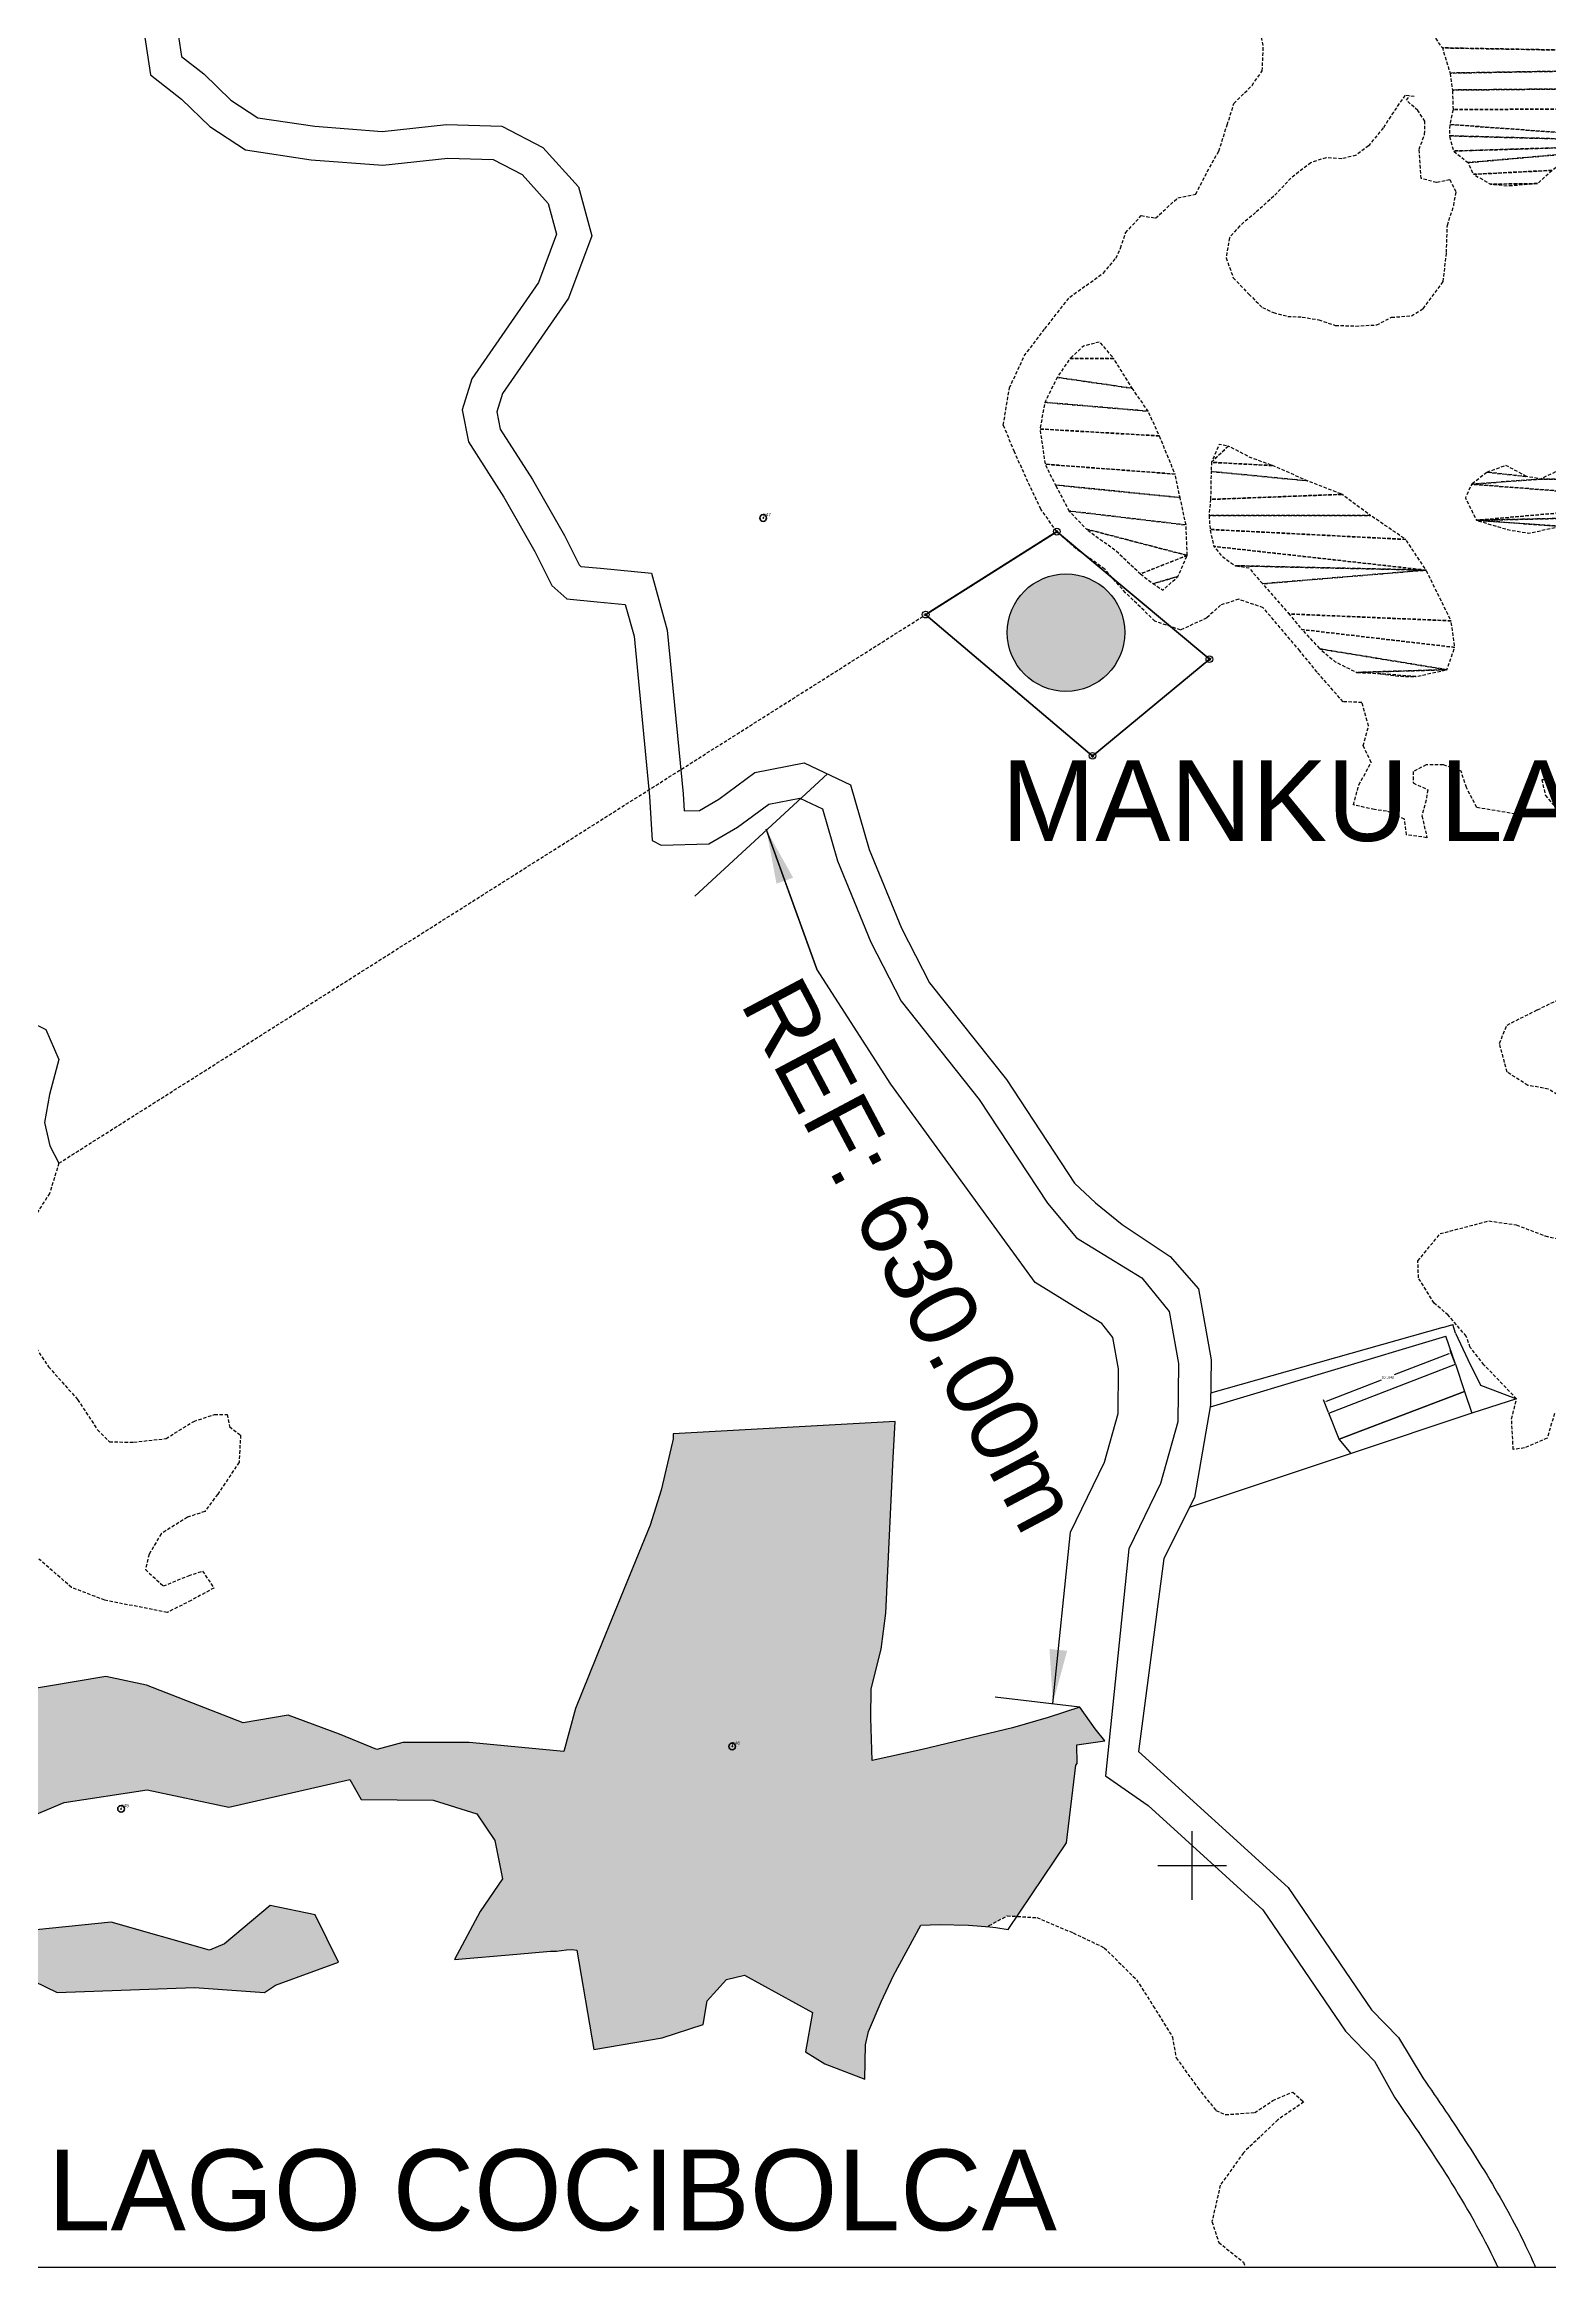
# Model space of a CAD drawing. Header units: metres. Extents: x 615852 to 659911, y 1301217 to 1325118.
# Drawn here: x 619749.4 to 619861.3, y 1315014.7 to 1315179.9 of the extents above; entities that cross this region are included whole.
import ezdxf
from ezdxf.enums import TextEntityAlignment as Align

# ---------------------------------------------------------------- set-up
doc = ezdxf.new("R2010")
doc.units = ezdxf.units.M
doc.header["$PDMODE"] = 32
doc.header["$PDSIZE"] = 0.5
doc.linetypes.add('HIDDEN', pattern=[0.375, 0.25, -0.125])
for name, color, linetype in [('2', 1, 'Continuous'), ('3', 7, 'Continuous'), ('42', 7, 'Continuous'), ('CIRCULO PI', 2, 'Continuous'), ('CVL_CUADCON_LIN', 8, 'Continuous'), ('TEXTO 2', 7, 'Continuous')]:
    doc.layers.add(name, color=color, linetype=linetype)
doc.layers.add('Point', color=5, linetype='Continuous', lineweight=100)
doc.layers.add('Point_Name', color=1, linetype='Continuous', lineweight=100)
doc.styles.add('PI', font='arial.ttf', dxfattribs={"height": 0.4})
doc.styles.get("Standard").update_dxf_attribs({"font": 'arial.ttf'})
doc.dimstyles.new('COTAS DE RETIRO', dxfattribs={"dimtxt": 5, "dimasz": 4, "dimexe": 3, "dimexo": 2, "dimgap": 2, "dimtad": 1, "dimzin": 0, "dimdsep": 46, "dimtxsty": 'Standard', "dimblk": 'DOT', "dimcen": 0.09, "dimclrd": 1, "dimclre": 2, "dimclrt": 7, "dimadec": 0, "dimazin": 0, "dimtfac": 1, "dimtofl": 0, "dimtmove": 0, "dimatfit": 3, "dimfxl": 1, "dimtolj": 1, "dimtzin": 0, "dimarcsym": 0})
doc.dimstyles.get("Standard").update_dxf_attribs({"dimtxt": 0.18, "dimasz": 0.18, "dimexe": 0.18, "dimexo": 0.0625, "dimgap": 0.09, "dimtad": 0, "dimtih": 1, "dimtoh": 1, "dimdec": 4, "dimzin": 0, "dimdsep": 46, "dimtxsty": 'Standard', "dimcen": 0.09, "dimadec": 0, "dimazin": 0, "dimtfac": 1, "dimtdec": 4, "dimtofl": 0, "dimtmove": 0, "dimatfit": 3, "dimfxl": 1, "dimtolj": 1, "dimtzin": 0, "dimarcsym": 0})

# ---------------------------------------------------------------- blocks, each defined once
blk = doc.blocks.new('COORD')
at = {"layer": '42', "color": 2, "linetype": 'Continuous'}
for p, q in [((0, -2), (0, 2)), ((-2, 0), (2, 0))]:
    blk.add_line(p, q, dxfattribs=at)
blk = doc.blocks.new('COORD$')
at = {"layer": '42', "color": 2, "linetype": 'Continuous'}
blk.add_blockref('COORD', (0, 0), dxfattribs=at)
blk = doc.blocks.new('*D6')
at = {"layer": 'CVL_CUADCON_LIN', "color": 0, "lineweight": -2, "ltscale": 0.5, "transparency": 16777216}
for p, q in [((619853.81, 1315082.63), (619849.74, 1315081.06)), ((619854.28, 1315081.92), (619853.92, 1315082.87)), ((619844.72, 1315079.12), (619848.8, 1315080.69)), ((619844.86, 1315078.27), (619844.49, 1315079.22))]:
    blk.add_line(p, q, dxfattribs=at)
at = {"layer": 'CVL_CUADCON_LIN', "color": 0, "ltscale": 0.5, "transparency": 16777216}
for points in [[(619853.8, 1315082.66), (619853.82, 1315082.61), (619853.98, 1315082.7)], [(619844.71, 1315079.15), (619844.73, 1315079.09), (619844.56, 1315079.05)]]:
    blk.add_solid(points, dxfattribs=at)
at = {"layer": 'Defpoints', "color": 0, "ltscale": 0.5, "transparency": 16777216}
for p in [(619854.31, 1315081.86), (619844.56, 1315079.05), (619844.88, 1315078.21)]:
    blk.add_point(p, dxfattribs=at)
at = {"layer": 'CVL_CUADCON_LIN', "color": 0, "ltscale": 0.5, "transparency": 16777216, "insert": (619849.27, 1315080.88), "char_height": 0.18, "attachment_point": 5}
blk.add_mtext('\\A1;10.1048', dxfattribs=at)
blk = doc.blocks.new('_Dot')
at = {"color": 0, "linetype": 'ByBlock', "lineweight": -2}
blk.add_line((-0.5, 0), (-1, 0), dxfattribs=at)
at = {"color": 0, "linetype": 'ByBlock', "const_width": 0.5}
blk.add_lwpolyline([(-0.25, 0, 1), (0.25, 0, 1)], format="xyb", close=True, dxfattribs=at)

msp = doc.modelspace()

# ---------------------------------------------------------------- hatches: boundary and pattern name
at = {"layer": 'CIRCULO PI'}
h = msp.add_hatch(color=256, dxfattribs=at)
h.set_gradient(color1=(255, 0, 0), color2=(235, 0, 0), one_color=1, tint=0.46, name='SPHERICAL')
h.paths.add_polyline_path([(619829.72342, 1315136.21357, 1), (619820.99434, 1315136.21357, 1)])
h = msp.add_hatch(color=256, dxfattribs=at)
h.set_gradient(color1=(19, 52, 236), color2=(18, 48, 217), one_color=1, tint=0.46, name='SPHERICAL')
h.paths.add_polyline_path([(619810.84565, 1315055.59365), (619810.8845, 1315057.74254), (619811.61653, 1315060.68007), (619811.97903, 1315063.3574), (619812.52266, 1315074.90949), (619812.66893, 1315077.59828), (619796.17597, 1315076.68138), (619796.16476, 1315076.3093), (619796.11455, 1315076.10058), (619795.27339, 1315072.50314), (619794.45874, 1315069.90559), (619790.92723, 1315061.31249), (619788.90164, 1315056.28242), (619788.03742, 1315053.07553), (619780.99767, 1315053.75625), (619776.06884, 1315053.75624), (619774.14874, 1315053.24176), (619771.37576, 1315054.37044), (619767.56433, 1315055.79174), (619764.2115, 1315055.21452), (619757.02508, 1315058.00208), (619754.01019, 1315058.66725), (619737.08807, 1315055.79642), (619735.73981, 1315042.26524), (619739.05051, 1315041.29862), (619741.07089, 1315041.1197), (619739.2541, 1315037.92136), (619746.07126, 1315037.25749), (619750.382, 1315035.18813), (619760.59628, 1315035.53858), (619765.8028, 1315035.16524), (619766.61959, 1315035.73228), (619771.28966, 1315037.42704), (619769.5615, 1315040.95556), (619766.20243, 1315041.64698), (619762.83239, 1315038.80326), (619761.69576, 1315038.33306), (619754.38662, 1315040.39099), (619745.39675, 1315039.4812), (619742.36146, 1315041.86533), (619739.44554, 1315045.34036), (619741.26559, 1315047.16044), (619744.45298, 1315046.59842), (619750.89495, 1315049.29805), (619757.08136, 1315050.23846), (619763.15182, 1315048.95149), (619772.14703, 1315050.99248), (619772.97197, 1315049.51627), (619778.33217, 1315049.45958), (619781.58083, 1315048.45357), (619782.90055, 1315046.46575), (619783.4826, 1315043.61081), (619781.82873, 1315041.18542), (619779.90892, 1315037.63105), (619784.54268, 1315038.03092), (619787.03738, 1315038.26042), (619787.48196, 1315038.24169), (619788.23644, 1315038.34427), (619788.62355, 1315038.38097), (619788.99856, 1315038.32159), (619790.27453, 1315030.9385), (619795.35121, 1315031.81583), (619798.39013, 1315032.79777), (619798.7032, 1315034.57), (619800.1283, 1315036.13644), (619801.47759, 1315036.45717), (619806.5126, 1315033.69959), (619806.00517, 1315030.76807), (619807.43269, 1315029.87916), (619810.41237, 1315028.74776), (619810.44764, 1315031.28288), (619810.68605, 1315032.27998), (619811.61342, 1315034.48163), (619812.54806, 1315036.44601), (619814.563, 1315040.16988), (619815.96593, 1315040.23857), (619818.11952, 1315040.17703), (619819.49457, 1315040.06787), (619820.99452, 1315040.87592), (619821.70591, 1315040.83176), (619825.39232, 1315046.30962), (619826.08266, 1315052.0654), (619826.17873, 1315052.19105), (619826.15196, 1315053.57475), (619828.24477, 1315053.87255), (619827.51767, 1315054.76096), (619826.37491, 1315056.38529), (619824.04494, 1315055.61246), (619821.37346, 1315054.84958), (619814.67049, 1315053.23131), (619810.96304, 1315052.41809)])
h.paths.add_polyline_path([(619794.7813, 1315076.25596), (619805.18157, 1315076.25596), (619805.18157, 1315080.0787), (619794.7813, 1315080.0787)], flags=9)

# ---------------------------------------------------------------- linework, layer by layer
msp.add_line((620054.73869, 1315014.74193), (619584.56393, 1315014.74193))
at = {"color": 10}
for points in [[(619744.45298, 1315046.59842), (619750.89495, 1315049.29805), (619757.08136, 1315050.23846), (619763.15182, 1315048.95149), (619772.14703, 1315050.99248), (619772.97197, 1315049.51627), (619778.33217, 1315049.45958), (619781.58083, 1315048.45357), (619782.90055, 1315046.46575), (619783.4826, 1315043.61081), (619781.82873, 1315041.18542), (619779.90892, 1315037.63105), (619784.54268, 1315038.03092), (619787.03738, 1315038.26042), (619787.48196, 1315038.24169), (619788.23644, 1315038.34427), (619788.62355, 1315038.38097), (619788.99856, 1315038.32159), (619790.27453, 1315030.9385), (619795.35121, 1315031.81583), (619798.39013, 1315032.79777), (619798.7032, 1315034.57), (619800.1283, 1315036.13644), (619801.47759, 1315036.45717), (619806.5126, 1315033.69959), (619806.00517, 1315030.76807), (619807.43269, 1315029.87916), (619810.41237, 1315028.74776), (619810.44764, 1315031.28288), (619810.68605, 1315032.27998), (619811.61342, 1315034.48163), (619812.54806, 1315036.44601), (619814.563, 1315040.16988), (619815.96593, 1315040.23857), (619818.11952, 1315040.17703), (619819.68772, 1315040.05254), (619820.15447, 1315040.00412), (619821.05179, 1315039.85975), (619825.39232, 1315046.30962), (619826.08266, 1315052.0654), (619826.17873, 1315052.19105), (619826.15196, 1315053.57475), (619828.24477, 1315053.87255), (619827.51767, 1315054.76096), (619826.37491, 1315056.38529), (619824.04494, 1315055.61246), (619821.37346, 1315054.84958), (619814.67049, 1315053.23131), (619810.96304, 1315052.41809), (619810.84565, 1315055.59365), (619810.8845, 1315057.74254), (619811.61653, 1315060.68007), (619811.97903, 1315063.3574), (619812.52266, 1315074.90949), (619812.66893, 1315077.59828), (619796.17597, 1315076.68138), (619796.16476, 1315076.3093), (619796.11455, 1315076.10058), (619795.27339, 1315072.50314), (619794.45874, 1315069.90559), (619790.92723, 1315061.31249), (619788.90164, 1315056.28242), (619788.03742, 1315053.07553), (619780.99767, 1315053.75625), (619776.06884, 1315053.75624), (619774.14874, 1315053.24176), (619771.37576, 1315054.37044), (619767.56433, 1315055.79174), (619764.2115, 1315055.21452), (619757.02508, 1315058.00208), (619754.01019, 1315058.66725), (619737.08807, 1315055.79642)], [(619746.07126, 1315037.25749), (619750.382, 1315035.18813), (619760.59628, 1315035.53858), (619765.8028, 1315035.16524), (619766.61959, 1315035.73228), (619771.28966, 1315037.42704), (619769.5615, 1315040.95556), (619766.20243, 1315041.64698), (619762.83239, 1315038.80326), (619761.69576, 1315038.33306), (619754.38662, 1315040.39099), (619745.39675, 1315039.4812)]]:
    msp.add_lwpolyline(points, dxfattribs=at)
at = {"layer": '2', "color": 1, "linetype": 'Continuous'}
for points in [[(619756.57723, 1315182.56152), (619757.309, 1315177.65129), (619759.63625, 1315175.85705), (619761.72507, 1315173.81319), (619764.383, 1315172.07991), (619769.25676, 1315171.34933), (619774.57752, 1315170.94337), (619779.42098, 1315171.47626), (619782.79153, 1315171.37424), (619784.9365, 1315170.25122), (619786.87736, 1315168.10747), (619787.49014, 1315165.81055), (619786.16207, 1315162.23744), (619781.20185, 1315155.08064), (619780.49547, 1315152.76994), (619780.94515, 1315150.39538), (619783.57767, 1315146.28779), (619785.88308, 1315142.24778), (619787.1452, 1315139.72483), (619788.25579, 1315138.71575), (619790.52733, 1315138.51383), (619792.59743, 1315138.31217), (619793.25389, 1315135.94053), (619794.41707, 1315124.03805), (619794.59801, 1315120.78028), (619795.27096, 1315120.42281), (619798.82289, 1315120.52139), (619800.94424, 1315121.75411), (619803.26302, 1315123.47998), (619805.5818, 1315123.92384), (619807.25927, 1315123.1347), (619808.37432, 1315119.26985), (619810.85488, 1315113.20532), (619813.11884, 1315108.82109), (619818.91379, 1315101.53391), (619823.99166, 1315093.81692), (619826.13708, 1315091.25395), (619831.00032, 1315088.27196), (619833.01619, 1315085.76709), (619833.72447, 1315081.90089), (619833.66998, 1315077.56704), (619832.39102, 1315073.00053), (619830.03803, 1315068.14925), (619828.303, 1315051.2847), (619831.46497, 1315049.06383), (619839.97846, 1315041.32378), (619846.12771, 1315032.30782), (619848.29273, 1315030.07291), (619849.78293, 1315027.38879)], [(619759.0401, 1315182.98739), (619759.63204, 1315179.01544), (619761.27855, 1315177.74604), (619763.29644, 1315175.77158), (619765.29186, 1315174.47033), (619769.53739, 1315173.83393), (619774.53558, 1315173.45258), (619779.32166, 1315173.97916), (619783.44147, 1315173.85446), (619786.49, 1315172.25837), (619789.13572, 1315169.33606), (619790.10955, 1315165.68584), (619788.39478, 1315161.07233), (619783.47752, 1315153.97752), (619783.0653, 1315152.62907), (619783.31017, 1315151.33603), (619785.71609, 1315147.58201), (619788.08722, 1315143.42685), (619789.17106, 1315141.26027), (619789.31413, 1315141.13027), (619790.75909, 1315141.00183), (619794.54781, 1315140.63275), (619795.71976, 1315136.39874), (619796.90906, 1315124.22893), (619796.97899, 1315122.96992), (619798.11756, 1315123.00152), (619799.56612, 1315123.84329), (619802.23062, 1315125.82647), (619805.91015, 1315126.5308), (619809.34653, 1315124.91422), (619810.73792, 1315120.09153), (619813.12579, 1315114.2536), (619815.22682, 1315110.1849), (619820.93943, 1315103.00125), (619826.00001, 1315095.31056), (619827.55828, 1315093.84202), (619829.54165, 1315092.24401), (619833.10868, 1315089.85586), (619835.21624, 1315087.4572), (619836.14635, 1315082.17525), (619836.08559, 1315078.8341), (619834.89653, 1315071.95393), (619832.62924, 1315067.42174), (619830.74553, 1315053.09497), (619841.87702, 1315042.97476), (619848.07139, 1315033.89264), (619850.06407, 1315031.83563), (619851.88943, 1315028.82992)], [(619748.38302, 1315107.29523), (619749.55469, 1315106.72589), (619750.51866, 1315104.50272), (619749.80393, 1315101.90427), (619749.43937, 1315099.82802), (619749.84764, 1315098.08421), (619750.50974, 1315096.79659)]]:
    msp.add_lwpolyline(points, dxfattribs=at)
at = {"layer": '3', "color": 30, "linetype": 'HIDDEN'}
msp.add_line((619750.50974, 1315096.79659), (619824.67391, 1315143.71891), dxfattribs=at)
for points in [[(619824.67391, 1315143.71891), (619823.48963, 1315145.38906), (619822.52782, 1315147.41792), (619821.53149, 1315149.64058), (619820.69941, 1315151.63847), (619821.15342, 1315154.39581), (619822.25909, 1315156.77216), (619823.78946, 1315158.79706), (619825.63979, 1315161.14945), (619828.14406, 1315162.92651), (619829.06993, 1315164.03791), (619829.41742, 1315164.78665), (619829.79281, 1315165.92417), (619830.94345, 1315167.20008), (619832.01357, 1315167.01799), (619833.67939, 1315168.52644), (619835.0032, 1315168.80066), (619835.85809, 1315170.46176), (619836.71451, 1315171.99328), (619837.33953, 1315173.94313), (619837.83916, 1315175.53543), (619839.18324, 1315176.87823), (619839.94766, 1315177.95548), (619840.02335, 1315179.83422), (619839.61572, 1315181.5133)], [(619851.23289, 1315176.04462), (619850.55219, 1315176.13407), (619849.69245, 1315174.89384), (619848.92905, 1315173.7195), (619847.84391, 1315172.3795), (619846.9132, 1315171.68899), (619845.84831, 1315171.41783), (619844.68212, 1315171.50155), (619843.55352, 1315171.13253), (619842.07782, 1315169.98239), (619840.7986, 1315168.64023), (619839.453, 1315167.42689), (619838.2668, 1315166.44203), (619837.50009, 1315165.55897), (619837.25824, 1315164.06683), (619837.79304, 1315162.58348), (619838.93973, 1315161.36632), (619839.95441, 1315160.37419), (619840.76789, 1315159.99498), (619841.83915, 1315159.71579), (619842.90786, 1315159.66317), (619844.14018, 1315159.45062), (619845.3748, 1315159.04388), (619846.8965, 1315158.99648), (619848.44905, 1315159.07905), (619849.54311, 1315159.64201), (619851.03067, 1315159.75606), (619851.89843, 1315160.28411), (619853.39656, 1315162.30863), (619853.63102, 1315164.44834), (619853.7048, 1315166.48892), (619854.1736, 1315167.95137), (619854.35619, 1315168.95713), (619853.89288, 1315169.85841), (619852.89183, 1315169.65274), (619851.75546, 1315169.96353), (619851.60127, 1315172.13115), (619852.00942, 1315173.23669), (619852.03057, 1315174.2083), (619851.50354, 1315175.01171), (619850.65324, 1315175.77906), (619850.89254, 1315176.08934)], [(619861.32849, 1315125.29395), (619860.71366, 1315125.28681), (619860.98584, 1315124.12432), (619861.90457, 1315123.03395), (619858.73603, 1315122.7387), (619855.88236, 1315123.22419), (619855.121, 1315124.70487), (619854.71859, 1315125.93069), (619853.38624, 1315126.40101), (619852.1241, 1315126.38661), (619851.15886, 1315125.88991), (619851.16841, 1315125.04815), (619852.24222, 1315124.5424), (619852.12168, 1315123.76396), (619851.8114, 1315122.59484), (619852.1859, 1315120.98012), (619850.66228, 1315121.18935), (619850.51957, 1315122.35337), (619849.18569, 1315122.95329), (619848.27804, 1315123.07243), (619846.72066, 1315123.41087), (619847.12434, 1315124.90479), (619848.04396, 1315126.56667), (619847.44698, 1315127.82256), (619847.85104, 1315129.28425), (619847.34568, 1315131.02678), (619845.95331, 1315131.07571), (619844.01849, 1315133.28768), (619842.73826, 1315134.85959), (619840.01519, 1315138.06623), (619838.19557, 1315138.69303), (619836.84117, 1315138.2566), (619835.8163, 1315137.30588), (619833.88467, 1315136.40958), (619831.96757, 1315137.0676), (619829.77484, 1315139.17953), (619828.23352, 1315140.94271), (619826.11266, 1315142.4402), (619824.67391, 1315143.71891)], [(619862.50665, 1315101.50938), (619861.20285, 1315102.30388), (619859.67859, 1315102.57784), (619858.14606, 1315103.56411), (619857.5715, 1315105.69452), (619858.13854, 1315107.06089), (619860.39128, 1315108.18745), (619862.16146, 1315109.04948)], [(619750.50974, 1315096.79659), (619749.8233, 1315094.55468), (619748.64666, 1315092.72805)], [(619861.67279, 1315078.1875), (619861.11097, 1315076.36787), (619859.43623, 1315075.63646), (619858.59599, 1315075.52968), (619858.47303, 1315077.79478), (619858.84434, 1315079.28832), (619856.42035, 1315081.81859), (619855.40235, 1315083.10201), (619855.10137, 1315083.94046), (619853.75653, 1315085.51161), (619852.71051, 1315086.40626), (619851.55642, 1315088.27099), (619851.50966, 1315089.53313), (619853.16949, 1315091.55956), (619856.78363, 1315092.50747), (619858.82612, 1315092.20713), (619860.97157, 1315091.38983), (619863.60034, 1315090.77233)], [(619748.62449, 1315083.33813), (619749.74404, 1315081.66721), (619751.90797, 1315079.23123), (619753.39017, 1315076.98168), (619754.27424, 1315076.08525), (619756.08698, 1315076.07352), (619758.47913, 1315076.32761), (619760.53576, 1315077.61383), (619762.08359, 1315078.11716), (619763.02207, 1315078.12799), (619763.19435, 1315077.22328), (619764.01076, 1315076.58513), (619763.90423, 1315074.57641), (619762.31321, 1315072.19459), (619761.35676, 1315070.92098), (619760.06709, 1315070.48532), (619758.10666, 1315069.26485), (619757.21801, 1315067.73295), (619756.93971, 1315066.59645), (619758.2806, 1315065.38145), (619760.14903, 1315066.14753), (619761.18091, 1315066.48317), (619762.03669, 1315065.2302), (619760.33188, 1315064.30408), (619758.56208, 1315063.40956), (619753.92319, 1315064.32791), (619751.45255, 1315065.27098), (619749.0334, 1315067.38036)], [(619819.55233, 1315040.06329), (619819.64344, 1315040.14807), (619820.99452, 1315040.87592), (619823.19693, 1315040.73919), (619825.89629, 1315039.60448), (619828.20688, 1315038.49767), (619830.59673, 1315036.12897), (619831.84906, 1315034.16816), (619833.26679, 1315031.88561), (619833.54355, 1315030.33459), (619835.15509, 1315028.08657), (619836.50121, 1315026.4182), (619837.21682, 1315026.10269), (619839.38355, 1315026.25688), (619840.73285, 1315027.14656), (619842.21441, 1315027.77871), (619843.03197, 1315027.04334), (619841.10506, 1315025.72616), (619838.54382, 1315023.26852), (619836.82372, 1315020.85293), (619836.20724, 1315018.15841), (619836.71044, 1315016.61007), (619838.53962, 1315015.1415), (619838.69678, 1315014.74193)]]:
    msp.add_lwpolyline(points, dxfattribs=at)
at = {"layer": 'CIRCULO PI'}
for points in [[(619807.62834, 1315125.72251), (619797.78037, 1315116.63969)], [(619824.37889, 1315056.65158), (619825.68901, 1315069.38599), (619828.21074, 1315074.58516), (619829.22491, 1315078.20625), (619829.26663, 1315081.52416), (619828.83969, 1315083.8546), (619828.01508, 1315084.87925), (619826.24113, 1315085.96699), (619823.05541, 1315087.92037), (619812.33972, 1315102.66237), (619806.83866, 1315111.21842), (619803.07257, 1315121.61862)], [(619826.37491, 1315056.38529), (619820.10641, 1315057.11805)]]:
    msp.add_lwpolyline(points, dxfattribs=at)
msp.add_circle((619825.35888, 1315136.21357), 4.36454, dxfattribs=at)
at = {"layer": 'CVL_CUADCON_LIN', "color": 4, "lineweight": 40, "ltscale": 0.5, "flags": 128}
for points in [[(619814.9825, 1315137.58733), (619824.62007, 1315143.68484)], [(619824.72281, 1315143.67806), (619835.96909, 1315134.28361)], [(619827.27811, 1315127.0982), (619814.97728, 1315137.5121)], [(619835.96888, 1315134.20216), (619827.37584, 1315127.09763)]]:
    msp.add_lwpolyline(points, dxfattribs=at)
at = {"layer": 'CVL_CUADCON_LIN', "color": 5, "ltscale": 0.5, "flags": 128}
for points in [[(619824.67391, 1315143.71891), (619815.2517, 1315137.75765)], [(619824.67391, 1315143.71891), (619815.46706, 1315137.8939)]]:
    msp.add_lwpolyline(points, dxfattribs=at)
at = {"layer": 'CVL_CUADCON_LIN', "color": 4, "ltscale": 0.5, "flags": 128}
for points in [[(619836.09149, 1315078.70125), (619853.58528, 1315083.93482)], [(619853.36736, 1315084.59383), (619836.10724, 1315079.69859)], [(619853.36736, 1315084.59383), (619854.11889, 1315084.81866)], [(619854.30598, 1315081.85809), (619853.58528, 1315083.93482)], [(619854.31775, 1315084.15396), (619854.11889, 1315084.81866)], [(619854.31775, 1315084.15396), (619855.2211, 1315082.21201), (619856.16989, 1315080.29238), (619858.84434, 1315079.28832)], [(619858.84434, 1315079.28832), (619855.51484, 1315078.23152)], [(619846.54913, 1315075.22973), (619834.52061, 1315071.20248)]]:
    msp.add_lwpolyline(points, dxfattribs=at)
at = {"layer": 'CVL_CUADCON_LIN', "color": 2, "ltscale": 0.5, "flags": 128}
for points in [[(619854.30598, 1315081.85809), (619854.97891, 1315079.8393), (619845.65358, 1315076.29168), (619844.8815, 1315078.21316)], [(619854.97891, 1315079.8393), (619855.51484, 1315078.23152), (619846.54913, 1315075.22973), (619845.65358, 1315076.29168)]]:
    msp.add_lwpolyline(points, close=True, dxfattribs=at)
at = {"layer": 'CVL_CUADCON_LIN', "color": 4, "lineweight": 40, "ltscale": 0.5}
for centre in [(619824.67391, 1315143.71891), (619814.92866, 1315137.55327), (619836.01799, 1315134.24276), (619827.32674, 1315127.05703)]:
    msp.add_circle(centre, 0.06371, dxfattribs=at)
at = {"layer": 'CVL_CUADCON_LIN', "color": 6, "ltscale": 0.5}
for points, knots in [([(619851.88943, 1315028.82992), (619853.00663, 1315027.19692), (619854.13656, 1315025.54583), (619856.32996, 1315022.15337), (619857.39353, 1315020.41185), (619858.77087, 1315017.86371), (619859.15366, 1315017.11857), (619859.77579, 1315015.82793), (619860.02415, 1315015.28887), (619860.26243, 1315014.74193)], [0, 0, 0, 0, 46.468257647, 46.468257647, 92.936515293, 92.936515293, 111.707502791, 111.707502791, 124.859764131, 124.859764131, 124.859764131, 124.859764131]), ([(619849.78293, 1315027.38879), (619852.51606, 1315023.3938), (619855.30783, 1315019.3131), (619857.41816, 1315014.83614), (619857.46217, 1315014.74193)], [0, 0, 0, 0, 113.679873463, 116.119005959, 116.119005959, 116.119005959, 116.119005959])]:
    msp.add_open_spline(points, degree=3, knots=knots, dxfattribs=at)
at = {"layer": 'CVL_CUADCON_LIN', "color": 4, "ltscale": 0.5}
for p in [(619824.67391, 1315143.71891), (619814.92866, 1315137.55327), (619836.01799, 1315134.24276), (619827.32674, 1315127.05703)]:
    msp.add_point(p, dxfattribs=at)
at = {"layer": 'Point', "color": 3}
msp.add_point((619802.85458, 1315144.73222, 1.68209), dxfattribs=at)
at = {"layer": 'Point'}
for p in [(619800.55044, 1315053.46387, 1.17032), (619755.1352, 1315048.81915, 1.68886)]:
    msp.add_point(p, dxfattribs=at)

# ---------------------------------------------------------------- block references
at = {"layer": '42', "color": 1, "linetype": 'Continuous', "xscale": 1.274245939333923, "yscale": 1.274245939333923, "zscale": 0.1274245939301883}
msp.add_blockref('COORD$', (619834.73969, 1315044.61086), dxfattribs=at)

# ---------------------------------------------------------------- texts
at = {"layer": 'CVL_CUADCON_LIN', "color": 4, "ltscale": 0.5}
msp.add_text('1', height=0.12742, rotation=90, dxfattribs=at).set_placement((619824.68231, 1315143.84605), align=Align.BOTTOM_CENTER)
msp.add_text('4', height=0.12742, rotation=90, dxfattribs=at).set_placement((619814.80154, 1315137.56208), align=Align.MIDDLE_RIGHT)
msp.add_text('2', height=0.12742, rotation=90, dxfattribs=at).set_placement((619836.14541, 1315134.24244), align=Align.MIDDLE_LEFT)
msp.add_text('3', height=0.12742, rotation=90, dxfattribs=at).set_placement((619827.326, 1315126.92961), align=Align.TOP_CENTER)
at = {"layer": 'Point_Name', "color": 3}
msp.add_text('p47', height=0.25, dxfattribs=at).set_placement((619802.85458, 1315144.85722, -17.62049))
at = {"layer": 'Point_Name'}
for s, p in [('p46', (619800.55044, 1315053.58887, -17.62049)), ('p45', (619755.1352, 1315048.94415, -17.62049))]:
    msp.add_text(s, height=0.25, dxfattribs=at).set_placement(p)
at = {"layer": 'TEXTO 2', "style": 'PI'}
for s, p in [('MANKU LAKE PARADISE', (619820.55081, 1315120.73736)), ('LAGO COCIBOLCA', (619749.69644, 1315017.50871))]:
    msp.add_text(s, height=6, dxfattribs=at).set_placement(p)
msp.add_text('REF: 630.00m', height=5, rotation=297.9847112, dxfattribs=at).set_placement((619801.08994, 1315108.70629))

# ---------------------------------------------------------------- dimensions: what is measured, and where the dimension line sits
at = {"layer": 'CVL_CUADCON_LIN', "color": 4, "ltscale": 0.5}
dim = msp.add_aligned_dim(p1=(619854.30598, 1315081.85809), p2=(619844.8815, 1315078.21316), distance=-0.90172, dimstyle='Standard', dxfattribs=at)
dim.commit()
dim.dimension.update_dxf_attribs({"geometry": '*D6', "text_midpoint": (619849.26848, 1315080.87663)})

# ---------------------------------------------------------------- meshes
at = {"layer": '3', "color": 30, "linetype": 'HIDDEN'}
mesh = msp.add_polyface(dxfattribs=at)
corners = [(619854.29732, 1315196.76946), (619836.13779, 1315199.79962), (619835.82394, 1315196.10494), (619853.36955, 1315195.81989), (619836.9082, 1315194.6927), (619850.37176, 1315194.7494), (619848.96333, 1315193.37347), (619837.92097, 1315193.8624), (619846.93753, 1315192.21709), (619839.99952, 1315193.23865), (619843.0321, 1315191.26587), (619853.93952, 1315228.07514), (619850.44286, 1315228.16459), (619855.98494, 1315227.51561), (619849.09853, 1315226.85415), (619858.09802, 1315226.69806), (619847.84034, 1315223.66663), (619861.2384, 1315223.78743), (619866.51008, 1315218.47293), (619846.89791, 1315221.16273), (619845.92986, 1315218.07575), (619868.54569, 1315215.93833), (619844.07214, 1315216.3708), (619869.84312, 1315215.69418), (619842.92226, 1315215.03017), (619875.62756, 1315213.65577), (619876.72112, 1315211.43412), (619842.26271, 1315213.27426), (619840.42232, 1315210.04774), (619877.48949, 1315209.33837), (619838.95477, 1315208.18543), (619877.62877, 1315205.64879), (619838.26323, 1315206.39664), (619877.64572, 1315204.15958), (619838.02355, 1315204.71031), (619878.00875, 1315203.54858), (619837.23632, 1315202.79091), (619878.99731, 1315202.00572), (619836.79989, 1315201.32897), (619879.21074, 1315200.32448), (619855.05525, 1315201.24627), (619879.39513, 1315198.35157), (619855.59298, 1315199.50399), (619879.48139, 1315196.4746), (619855.6428, 1315197.9828), (619878.82427, 1315194.492), (619855.40197, 1315196.39356), (619853.83962, 1315194.33578), (619877.74434, 1315192.69888), (619852.56142, 1315192.89652), (619877.40463, 1315191.27033), (619851.15898, 1315191.00261), (619876.76814, 1315190.32407), (619850.33162, 1315189.76277), (619875.90178, 1315189.66656), (619848.8972, 1315187.83598), (619874.14269, 1315187.8333), (619848.10258, 1315186.56415), (619873.1605, 1315185.97647), (619847.54115, 1315184.71216), (619872.52758, 1315181.88958), (619847.75012, 1315183.41944), (619873.1289, 1315180.24517), (619848.57698, 1315181.8748), (619852.01247, 1315181.4608), (619872.8808, 1315179.30337), (619853.32762, 1315179.66258), (619872.24724, 1315178.09819), (619853.89925, 1315177.79123), (619871.25996, 1315176.69461), (619854.07548, 1315176.53049), (619869.85345, 1315175.15672), (619854.12454, 1315175.07402), (619869.16765, 1315172.85008), (619853.87823, 1315173.9704), (619865.41372, 1315172.80714), (619853.85542, 1315173.12825), (619864.25428, 1315172.30814), (619854.15971, 1315171.9985), (619863.25629, 1315171.84343), (619855.23759, 1315171.1366), (619861.45846, 1315170.56013), (619855.63592, 1315170.26693), (619860.4016, 1315169.57667), (619856.90647, 1315169.53679), (619868.30944, 1315171.48039), (619865.82211, 1315171.06333), (619851.13643, 1315181.64505), (619874.02342, 1315215.25635), (619851.34031, 1315194.95481), (619845.36104, 1315191.3896), (619843.90776, 1315191.11398), (619840.94284, 1315192.82847), (619835.93633, 1315197.59556), (619841.76563, 1315211.4554), (619846.49728, 1315219.40975), (619852.15366, 1315228.57273), (619859.63603, 1315225.22618), (619870.87501, 1315216.02982), (619872.20035, 1315216.17444), (619867.0919, 1315170.39792), (619865.63977, 1315170.02521), (619858.13777, 1315169.42134), (619850.23668, 1315181.08426), (619849.42652, 1315181.17218), (619854.41328, 1315195.11944)]
mesh.append_faces([[corners[k] for k in face] for face in [(8, 10, 91, 90), (12, 11, 96), (83, 84, 102), (85, 86, 101, 100), (87, 63, 104, 103), (23, 88, 99, 98)]], dxfattribs={"vtx0": -1, "color": 30})
mesh.append_faces([[corners[k] for k in face] for face in [(3, 4, 5, 89), (15, 16, 17, 97)]], dxfattribs={"vtx0": -1, "vtx1": -1, "color": 30})
mesh.append_faces([[corners[k] for k in face] for face in [(37, 38, 40, 39)]], dxfattribs={"vtx0": -1, "vtx1": -1, "vtx2": -1, "color": 30})
mesh.append_faces([[corners[k] for k in face] for face in [(23, 24, 25, 88), (62, 63, 87, 64)]], dxfattribs={"vtx0": -1, "vtx1": -1, "vtx3": -1, "color": 30})
mesh.append_faces([[corners[k] for k in face] for face in [(1, 0, 40, 38), (0, 2, 4, 3), (5, 4, 7, 6), (6, 7, 9, 8), (11, 12, 14, 13), (13, 14, 16, 15), (17, 16, 19, 18), (18, 20, 22, 21), (21, 22, 24, 23), (25, 24, 27, 26), (26, 28, 30, 29), (29, 30, 32, 31), (31, 32, 34, 33), (33, 34, 36, 35), (35, 36, 38, 37), (39, 40, 42, 41), (41, 42, 44, 43), (43, 44, 46, 45), (45, 47, 49, 48), (48, 49, 51, 50), (50, 51, 53, 52), (52, 53, 55, 54), (54, 55, 57, 56), (56, 57, 59, 58), (58, 59, 61, 60), (60, 61, 63, 62), (62, 64, 66, 65), (65, 66, 68, 67), (67, 68, 70, 69), (69, 70, 72, 71), (71, 72, 74, 73), (75, 76, 78, 77), (77, 78, 80, 79), (79, 80, 82, 81), (81, 82, 84, 83), (86, 85, 73, 75)]], dxfattribs={"vtx0": -1, "vtx2": -1, "color": 30})
mesh.append_faces([[corners[k] for k in face] for face in [(73, 74, 76, 75)]], dxfattribs={"vtx0": -1, "vtx2": -1, "vtx3": -1, "color": 30})
mesh.append_faces([[corners[k] for k in face] for face in [(0, 1, 93, 2), (8, 9, 92, 10), (18, 19, 95, 20), (26, 27, 94, 28), (45, 46, 105, 47)]], dxfattribs={"vtx0": -1, "vtx3": -1, "color": 30})
mesh = msp.add_polyface(dxfattribs=at)
corners = [(619828.89612, 1315156.58892), (619825.65967, 1315156.58433), (619830.28085, 1315154.37071), (619824.70475, 1315155.18113), (619831.46551, 1315152.66819), (619823.78729, 1315153.32507), (619832.29568, 1315150.83213), (619823.42158, 1315151.34591), (619833.46085, 1315147.99617), (619823.80755, 1315148.72759), (619833.83688, 1315146.25211), (619824.56955, 1315147.18218), (619834.28083, 1315144.21727), (619825.59493, 1315145.25119), (619834.37143, 1315141.95191), (619826.87262, 1315143.90597), (619830.89159, 1315140.58452), (619833.67735, 1315140.38981), (619831.83861, 1315139.85068), (619827.87889, 1315157.80774), (619832.55614, 1315139.37322), (619829.05935, 1315142.31201), (619826.65256, 1315157.5023)]
mesh.append_faces([[corners[k] for k in face] for face in [(1, 0, 19, 22), (17, 18, 20)]], dxfattribs={"vtx0": -1, "color": 30})
mesh.append_faces([[corners[k] for k in face] for face in [(0, 1, 3, 2), (2, 3, 5, 4), (4, 5, 7, 6), (6, 7, 9, 8), (8, 9, 11, 10), (10, 11, 13, 12), (12, 13, 15, 14), (14, 16, 18, 17)]], dxfattribs={"vtx0": -1, "vtx2": -1, "color": 30})
mesh.append_faces([[corners[k] for k in face] for face in [(14, 15, 21, 16)]], dxfattribs={"vtx0": -1, "vtx3": -1, "color": 30})
mesh = msp.add_polyface(dxfattribs=at)
corners = [(619871.02779, 1315157.36213), (619868.45254, 1315156.13465), (619871.9822, 1315155.98072), (619867.62772, 1315154.66825), (619872.48349, 1315154.59421), (619866.9711, 1315152.65328), (619873.57845, 1315152.2431), (619866.59902, 1315151.22434), (619873.34845, 1315149.715), (619865.86952, 1315149.92092), (619872.563, 1315147.63377), (619863.80575, 1315149.24977), (619860.62013, 1315147.62677), (619871.70811, 1315145.97279), (619855.51066, 1315147.24462), (619855.86503, 1315144.56118), (619864.73098, 1315144.75971), (619862.08437, 1315144.11431), (619859.61463, 1315147.80949), (619856.66564, 1315148.132), (619870.29612, 1315144.92052), (619862.00422, 1315148.29014), (619870.02305, 1315157.48013), (619868.61768, 1315144.51276), (619866.28734, 1315144.5185), (619863.82563, 1315144.68466), (619859.75989, 1315143.60206), (619858.17078, 1315143.87526), (619855.03677, 1315146.23542), (619858.05176, 1315148.63355)]
mesh.append_faces([[corners[k] for k in face] for face in [(1, 0, 22), (17, 15, 27, 26), (19, 18, 29), (20, 16, 24, 23)]], dxfattribs={"vtx0": -1, "color": 30})
mesh.append_faces([[corners[k] for k in face] for face in [(16, 15, 17, 25)]], dxfattribs={"vtx0": -1, "vtx1": -1, "color": 30})
mesh.append_faces([[corners[k] for k in face] for face in [(10, 12, 14, 13), (13, 15, 16, 20)]], dxfattribs={"vtx0": -1, "vtx1": -1, "vtx2": -1, "color": 30})
mesh.append_faces([[corners[k] for k in face] for face in [(0, 1, 3, 2), (2, 3, 5, 4), (4, 5, 7, 6), (6, 7, 9, 8), (8, 9, 11, 10), (18, 19, 14, 12)]], dxfattribs={"vtx0": -1, "vtx2": -1, "color": 30})
mesh.append_faces([[corners[k] for k in face] for face in [(10, 11, 21, 12), (13, 14, 28, 15)]], dxfattribs={"vtx0": -1, "vtx3": -1, "color": 30})
mesh = msp.add_polyface(dxfattribs=at)
corners = [(619837.41803, 1315150.08122), (619836.16965, 1315148.86903), (619840.70367, 1315148.62947), (619843.30593, 1315147.49361), (619836.14505, 1315148.18871), (619845.8743, 1315146.48683), (619836.10402, 1315146.11602), (619847.99592, 1315144.9246), (619835.98832, 1315144.9167), (619850.60558, 1315143.14117), (619836.06478, 1315143.8815), (619852.12053, 1315140.85963), (619836.3381, 1315142.62191), (619837.94059, 1315141.18316), (619839.96244, 1315139.84647), (619853.97609, 1315137.09257), (619841.93013, 1315137.6024), (619854.25757, 1315135.12081), (619842.88186, 1315136.44768), (619853.66148, 1315133.46263), (619844.22543, 1315135.00612), (619846.96417, 1315133.25658), (619851.36936, 1315132.95077), (619848.55099, 1315133.17758), (619836.73694, 1315150.20304), (619839.04613, 1315149.22569), (619850.17157, 1315132.9695), (619845.36919, 1315134.04776), (619838.94559, 1315141.0328), (619836.92884, 1315141.91636)]
mesh.append_faces([[corners[k] for k in face] for face in [(1, 0, 24), (22, 23, 26)]], dxfattribs={"vtx0": -1, "color": 30})
mesh.append_faces([[corners[k] for k in face] for face in [(0, 1, 2, 25)]], dxfattribs={"vtx0": -1, "vtx1": -1, "color": 30})
mesh.append_faces([[corners[k] for k in face] for face in [(2, 1, 4, 3), (3, 4, 6, 5), (5, 6, 8, 7), (7, 8, 10, 9), (9, 10, 12, 11), (11, 14, 16, 15), (15, 16, 18, 17), (17, 18, 20, 19), (19, 21, 23, 22)]], dxfattribs={"vtx0": -1, "vtx2": -1, "color": 30})
mesh.append_faces([[corners[k] for k in face] for face in [(11, 12, 29, 13), (11, 13, 28, 14), (19, 20, 27, 21)]], dxfattribs={"vtx0": -1, "vtx3": -1, "color": 30})

# ---------------------------------------------------------------- leaders
at = {"layer": 'CIRCULO PI'}
for points in [[(619803.09915, 1315121.54522), (619806.83866, 1315111.21842)], [(619824.37889, 1315056.65158), (619825.68901, 1315069.38599)]]:
    msp.add_leader(points, dimstyle='COTAS DE RETIRO', override={"dimgap": 2, "dimtad": 0}, dxfattribs=at)

doc.saveas('drawing.dxf')
